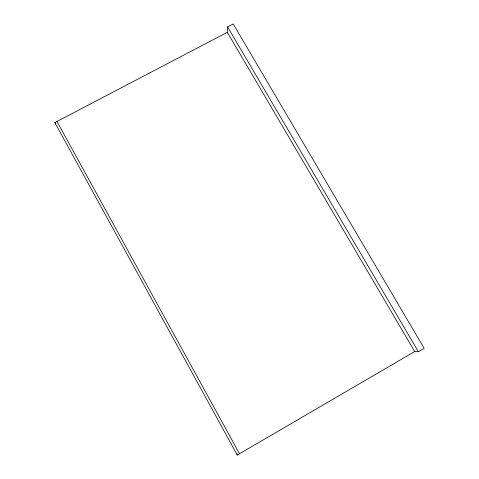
<?xml version="1.0" encoding="UTF-8"?>
<svg xmlns="http://www.w3.org/2000/svg" width="479" height="479" viewBox="0 0 479 479"><rect width="100%" height="100%" fill="white"/><g stroke="black" fill="none" stroke-linecap="round" stroke-linejoin="round"><path stroke-width="0.72" d="M227.291 33.075L227.567 26.89L233.195 23.95L424.172 348.347L418.395 351.724L414.161 351.532M237.297 455.05L414.694 351.556L227.321 32.297L54.828 122.594L237.297 455.05L236.991 453.601M54.828 122.594L55.696 123.804M227.567 26.89L418.395 351.724M56.983 121.468L239.518 453.757"/></g></svg>
